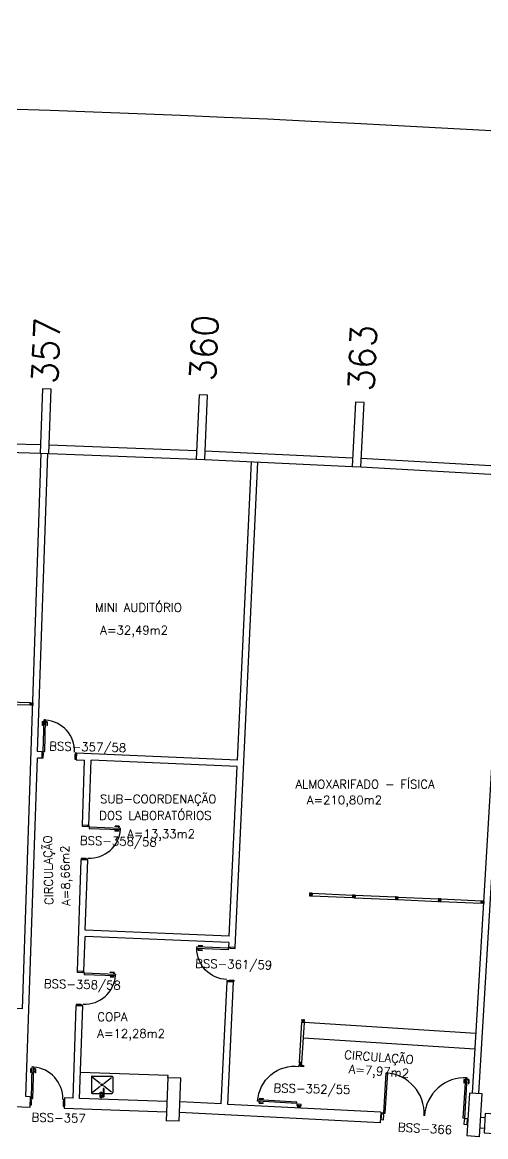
# Model space of a CAD drawing. Extents: x -152 to 150, y 325 to 437.
# Drawn here: x 14.47 to 25.26, y 411.19 to 437.11 of the extents above; entities that cross this region are included whole.
import ezdxf
from ezdxf.enums import TextEntityAlignment as Align

# ---------------------------------------------------------------- set-up
doc = ezdxf.new("R2010")
doc.units = 0
doc.header["$LTSCALE"] = 0.01
doc.header["$MEASUREMENT"] = 0
doc.header["$PDMODE"] = 98
doc.layers.get('0').update_dxf_attribs({"linetype": 'CONTINUOUS'})
doc.layers.get('DEFPOINTS').update_dxf_attribs({"linetype": 'CONTINUOUS'})
for name, color, linetype in [('ALV', 2, 'CONTINUOUS'), ('AREA', 2, 'CONTINUOUS'), ('BANC', 2, 'CONTINUOUS'), ('DIV', 2, 'CONTINUOUS'), ('ESQ', 1, 'CONTINUOUS'), ('ESTR', 3, 'CONTINUOUS'), ('NOPILAR1', 2, 'CONTINUOUS'), ('PEÇAS', 1, 'CONTINUOUS'), ('TEXTO', 2, 'CONTINUOUS'), ('TEXTO-CENTRO-CUSTO', 2, 'CONTINUOUS'), ('TEXTO-ENDEREÇO', 2, 'CONTINUOUS')]:
    doc.layers.add(name, color=color, linetype=linetype)
doc.styles.add('1', font='romans.shx')
doc.styles.add('NOPILAR', font='simplex.shx', dxfattribs={"height": 0.6})
doc.styles.add('UNB-100', font='simplex.shx', dxfattribs={"height": 3})
doc.styles.add('UNB-100-1', font='simplex.shx', dxfattribs={"height": 0.2})
doc.dimstyles.new('1-600', dxfattribs={"dimtxt": 1.1, "dimasz": 2.5, "dimexe": 2, "dimexo": 4, "dimgap": 0.2, "dimtad": 1, "dimdec": 0, "dimzin": 4, "dimdsep": 46, "dimlunit": 6, "dimtxsty": '1', "dimblk1": 'NONE', "dimblk2": 'NONE', "dimsah": 1, "dimcen": 0, "dimclrd": 2, "dimclre": 2, "dimclrt": 2, "dimadec": 0, "dimazin": 0, "dimtfac": 1, "dimtdec": 0, "dimtmove": 2, "dimatfit": 3, "dimldrblk": 'NONE', "dimfxl": 0, "dimtolj": 1, "dimtzin": 0, "dimarcsym": 0})

# ---------------------------------------------------------------- blocks, each defined once
blk = doc.blocks.new('PILAR-SSC')
blk.add_lwpolyline([(0, 0), (0, -1.5), (0.2, -1.5), (0.2, 0)], close=True)
blk = doc.blocks.new('DIV-SSC')
for p, q in [((-0.005, 0), (0.005, 0)), ((0, 0.005), (0, -0.005)), ((-0.03, -0.03), (-0.03, -0.97)), ((0.03, -0.03), (-0.03, -0.03)), ((-0.03, -0.03), (-0.009, -0.03)), ((-0.009, -0.03), (-0.027, -0.03)), ((-0.006, -0.02), (0.006, -0.02)), ((-0.006, -0.02), (-0.006, -0.03)), ((-0.005, -0.022), (0.005, -0.022)), ((-0.005, -0.022), (-0.005, -0.029)), ((0.005, -0.029), (-0.005, -0.029)), ((0.005, -0.03), (-0.005, -0.03)), ((0.005, -0.022), (0.005, -0.029)), ((0.006, -0.02), (0.006, -0.03)), ((0.03, -0.03), (0.03, -0.97)), ((0.03, -0.97), (-0.03, -0.97)), ((0.007, -0.999), (-0.007, -0.999)), ((-0.006, -0.98), (-0.006, -0.97)), ((-0.006, -0.98), (0.006, -0.98)), ((0.005, -0.97), (-0.005, -0.97)), ((0, -0.991), (0, -1.006)), ((0.006, -0.98), (0.006, -0.97))]:
    blk.add_line(p, q)
blk = doc.blocks.new('A$C73356FFD')
at = {"layer": 'DIV'}
for p, q in [((0.025, 0.03), (0.035, 0.03)), ((0.035, 0.03), (0.025, 0.03)), ((0.03, 0.025), (0.03, 0.035)), ((0.03, 0.035), (0.03, 0.025))]:
    blk.add_line(p, q, dxfattribs=at)
blk.add_lwpolyline([(0.009, 0.036), (0, 0.036), (0, 0.06), (0.022, 0.06), (0.022, 0.05), (0.038, 0.05), (0.038, 0.06), (0.06, 0.06), (0.06, 0.036), (0.05, 0.036), (0.05, 0.024), (0.06, 0.024), (0.06, 0), (0.038, 0), (0.038, 0.01), (0.022, 0.01), (0.022, 0), (0, 0), (0, 0.024), (0.009, 0.024)], close=True, dxfattribs=at)
blk = doc.blocks.new('A$C3286491A')
at = {"linetype": 'Continuous'}
blk.add_blockref('A$C73356FFD', (0, 0), dxfattribs=at)
blk = doc.blocks.new('PTDP-SSC')
at = {"color": 2}
for p, q in [((0.055, 1.015), (0.09, 1.015)), ((0.055, 0.075), (0.055, 1.015)), ((0.09, 0.075), (0.09, 1.015)), ((1.91, 0.075), (1.91, 1.015)), ((1.945, 1.015), (1.91, 1.015)), ((1.945, 0.075), (1.945, 1.015)), ((0.05, 0.075), (0, 0.075)), ((0, 0.075), (0, -0.075)), ((0.05, 0.04), (0.05, 0.075)), ((0.06, 0.04), (0.05, 0.04)), ((0.055, 0.075), (0.09, 0.075)), ((0.06, -0.075), (0.06, 0.04)), ((1.945, 0.075), (1.91, 0.075)), ((1.94, -0.075), (1.94, 0.04)), ((1.94, 0.04), (1.95, 0.04)), ((1.95, 0.04), (1.95, 0.075)), ((1.95, 0.075), (2, 0.075)), ((2, 0.075), (2, -0.075)), ((0, -0.075), (0.06, -0.075)), ((2, -0.075), (1.94, -0.075))]:
    blk.add_line(p, q, dxfattribs=at)
at = {"color": 1}
for centre, start, end in [((0.055, 0.075), 0, 90), ((1.945, 0.075), 90, 180)]:
    blk.add_arc(centre, 0.94, start, end, dxfattribs=at)
blk = doc.blocks.new('*D68')
at = {"layer": 'DEFPOINTS', "color": 0}
for p in [(-16.911, 434.96), (25.872, 428.073), (25.783, 426.576), (-100.778, 416.69), (-100.424, 415.233)]:
    blk.add_point(p, dxfattribs=at)
at = {"layer": 'TEXTO-CENTRO-CUSTO', "color": 2, "lineweight": -2}
for p, q in [((26.11, 432.066), (26.377, 436.527)), ((-101.723, 420.577), (-102.785, 424.95))]:
    blk.add_line(p, q, dxfattribs=at)
blk.add_arc((0.36, 0.497), 434.806, 86.58537, 103.65854, dxfattribs=at)
at = {"layer": 'TEXTO-CENTRO-CUSTO', "color": 2, "insert": (-38.525, 434.313), "char_height": 1.1, "attachment_point": 5, "rotation": 5.122, "style": '1'}
blk.add_mtext('\\A1;Física', dxfattribs=at)
blk = doc.blocks.new('_NONE')
at = {"color": 0, "linetype": 'ByBlock'}
blk.add_circle((0, 0), 0.25, dxfattribs=at)
blk = doc.blocks.new('A$C0AA36080')
at = {"linetype": 'Continuous'}
blk.add_blockref('A$C73356FFD', (0, 0), dxfattribs=at)
blk = doc.blocks.new('PDV2D-SSC')
for p, q in [((-0.148, 0.925), (-0.108, 0.925)), ((-0.148, 0.925), (-0.148, 0.835)), ((-0.138, 0.835), (-0.148, 0.835)), ((-0.138, 0.915), (-0.108, 0.915)), ((-0.138, 0.915), (-0.138, 0.835)), ((-0.106, 0.965), (-0.076, 0.965)), ((-0.106, 0.05), (-0.106, 0.965)), ((-0.076, 0.05), (-0.076, 0.965)), ((-0.034, 0.925), (-0.074, 0.925)), ((-0.044, 0.915), (-0.074, 0.915)), ((-0.044, 0.915), (-0.044, 0.835)), ((-0.044, 0.835), (-0.034, 0.835)), ((-0.034, 0.925), (-0.034, 0.835)), ((-0.95, 0.05), (-0.97, 0.05)), ((-0.97, 0.05), (-0.97, 0.035)), ((-0.97, 0.035), (-0.97, -0.035)), ((-0.95, 0.02), (-0.95, 0.05)), ((-0.95, 0.02), (-0.94, 0.02)), ((-0.94, -0.05), (-0.94, 0.02)), ((-0.076, 0.05), (-0.106, 0.05)), ((-0.051, 0.02), (-0.061, 0.02)), ((-0.061, -0.05), (-0.061, 0.02)), ((-0.051, 0.05), (-0.031, 0.05)), ((-0.051, 0.02), (-0.051, 0.05)), ((-0.031, 0.05), (-0.031, -0.05)), ((-0.97, -0.035), (-0.97, -0.05)), ((-0.97, -0.05), (-0.94, -0.05)), ((-0.031, -0.05), (-0.061, -0.05))]:
    blk.add_line(p, q)
at = {"color": 1}
blk.add_arc((-0.076, 0.1), 0.865, 90, 183.3214, dxfattribs=at)
blk = doc.blocks.new('DIVMT-SSC')
for p, q in [((0, 0.005), (0, -0.005)), ((0, -0.005), (0, 0.005)), ((-0.03, -0.03), (-0.03, -0.97)), ((0.006, -0.03), (-0.006, -0.03)), ((-0.005, 0), (0.005, 0)), ((0.005, 0), (-0.005, 0)), ((0.006, -0.02), (0.006, -0.03)), ((0.03, -0.03), (0.03, -0.97)), ((0.03, -0.97), (-0.03, -0.97)), ((-0.006, -0.98), (-0.006, -0.97)), ((-0.006, -0.98), (0.006, -0.98)), ((0.006, -1.001), (-0.006, -1.001)), ((0.005, -0.97), (-0.005, -0.97)), ((0, -0.994), (0, -1.007)), ((0, -1.02), (0, -1.021)), ((0.006, -0.98), (0.006, -0.97))]:
    blk.add_line(p, q)
blk.add_lwpolyline([(0.006, -0.02), (-0.006, -0.02), (0.006, -0.02), (0.006, -0.03), (0.03, -0.03), (0.03, -0.008), (0.02, -0.008), (0.02, 0.008), (0.03, 0.008), (0.03, 0.03), (0.006, 0.03), (0.006, 0.02), (-0.006, 0.02), (-0.006, 0.03), (-0.03, 0.03), (-0.03, 0.008), (-0.02, 0.008), (-0.02, -0.008), (-0.03, -0.008), (-0.03, -0.03), (-0.006, -0.03), (-0.006, -0.02), (-0.006, -0.03)])
blk = doc.blocks.new('INOXA1-P')
for p, q in [((0.043, 0.008), (0.043, -0.022)), ((0.062, 0.04), (0.071, 0.04)), ((0.131, 0.048), (0.076, 0.043)), ((0.131, -0.002), (0.076, 0.003)), ((0.12, 0.23), (0.12, 0.047)), ((0.22, 0.25), (0.14, 0.25)), ((0.15, 0.22), (0.287, 0.043)), ((0.5, 0.25), (0.22, 0.25)), ((0.353, 0.043), (0.49, 0.22)), ((0.52, 0.23), (0.52, -0.23)), ((0.22, -0.027), (0.054, -0.027)), ((0.22, -0.037), (0.054, -0.037)), ((0.063, -0.003), (0.063, -0.021)), ((0.12, -0.001), (0.12, -0.027)), ((0.12, -0.037), (0.12, -0.23)), ((0.22, -0.25), (0.14, -0.25)), ((0.15, -0.22), (0.287, -0.043)), ((0.231, -0.027), (0.22, -0.027)), ((0.231, -0.037), (0.22, -0.037)), ((0.5, -0.25), (0.22, -0.25)), ((0.353, -0.043), (0.49, -0.22))]:
    blk.add_line(p, q)
blk.add_lwpolyline([(0.076, 0.003), (0.072, 0.004), (0.069, 0.009), (0.067, 0.015), (0.066, 0.023), (0.067, 0.031), (0.069, 0.037), (0.072, 0.042), (0.076, 0.043)])
blk.add_lwpolyline([(0.131, 0.048), (0.137, 0.046), (0.143, 0.041), (0.147, 0.033), (0.148, 0.023), (0.147, 0.013), (0.143, 0.006), (0.137, 0), (0.131, -0.002), (0.125, 0), (0.119, 0.006), (0.115, 0.013), (0.114, 0.023), (0.115, 0.033), (0.119, 0.041), (0.125, 0.046)], close=True)
for radius in [0.0266, 0.0163]:
    blk.add_circle((0.32, 0), radius)
for centre, radius, start, end in [((0.054, 0.023), 0.0349, 36.1705, 252.2568), ((0.054, 0.023), 0.0189, 62.7367, 235.7375), ((0.073, -0.003), 0.01, 102.8285, 180), ((0.054, 0.023), 0.0349, 285.5373, 323.9987), ((0.14, 0.23), 0.02, 90, 180), ((0.5, 0.23), 0.02, 360, 90), ((0.054, -0.032), 0.0145, 20.161, 339.839), ((0.054, -0.032), 0.005, 90.0037, 269.9963), ((0.14, -0.23), 0.02, 180, 270), ((0.231, -0.032), 0.00738, 222.6559, 137.3441), ((0.231, -0.032), 0.005, 269.9935, 90.0065), ((0.5, -0.23), 0.02, 270, 360)]:
    blk.add_arc(centre, radius, start, end)
blk = doc.blocks.new('PE80-SSC')
at = {"color": 2}
for p, q in [((0.075, 0), (-0.075, 0)), ((-0.075, -0.03), (-0.075, 0)), ((0.075, 0), (0.075, -0.02)), ((0.777, 0.01), (0.687, 0.01)), ((0.687, 0), (0.687, 0.01)), ((0.777, 0.01), (0.777, -0.03)), ((0.04, -0.03), (-0.075, -0.03)), ((0.075, -0.02), (0.04, -0.02)), ((0.04, -0.03), (0.04, -0.02)), ((0.085, -0.03), (0.817, -0.03)), ((0.085, -0.03), (0.085, -0.065)), ((0.085, -0.065), (0.817, -0.065)), ((0.767, 0), (0.687, 0)), ((0.767, -0.095), (0.687, -0.095)), ((0.687, -0.095), (0.687, -0.105)), ((0.777, -0.105), (0.687, -0.105)), ((0.767, 0), (0.767, -0.03)), ((0.767, -0.095), (0.767, -0.065)), ((0.777, -0.105), (0.777, -0.065)), ((0.817, -0.065), (0.817, -0.03)), ((0.04, -0.771), (-0.075, -0.771)), ((-0.075, -0.771), (-0.075, -0.801)), ((0.04, -0.771), (0.04, -0.781)), ((0.075, -0.801), (-0.075, -0.801)), ((0.075, -0.802), (-0.075, -0.802)), ((0.075, -0.781), (0.04, -0.781)), ((0.075, -0.801), (0.075, -0.781))]:
    blk.add_line(p, q, dxfattribs=at)
at = {"color": 1}
blk.add_arc((0.085, -0.03), 0.731, 270, 357.3429, dxfattribs=at)
blk = doc.blocks.new('MTT-SSC')
for p, q in [((-0.006, 0.03), (-0.03, 0.03)), ((-0.03, 0.008), (-0.03, 0.03)), ((-0.03, 0.008), (-0.02, 0.008)), ((-0.02, -0.008), (-0.02, 0.008)), ((-0.006, 0.0205), (-0.006, 0.03)), ((0.006, 0.0205), (-0.006, 0.0205)), ((0.0051, 0), (-0.0051, 0)), ((-0.0051, 0), (0.0051, 0)), ((0, -0.0051), (0, 0.0051)), ((0, 0.0051), (0, -0.0051)), ((0.006, 0.0205), (0.006, 0.03)), ((0.006, 0.03), (0.03, 0.03)), ((0.02, -0.008), (0.02, 0.008)), ((0.03, 0.008), (0.02, 0.008)), ((0.03, 0.008), (0.03, 0.03)), ((-0.03, -0.008), (-0.02, -0.008)), ((-0.03, -0.008), (-0.03, -0.03)), ((-0.03, -0.03), (-0.006, -0.03)), ((-0.03, -0.03), (-0.009, -0.03)), ((-0.009, -0.03), (-0.027, -0.03)), ((-0.006, -0.0205), (-0.006, -0.03)), ((-0.006, -0.0205), (-0.006, -0.03)), ((0.006, -0.0205), (-0.006, -0.0205)), ((-0.006, -0.0205), (0.006, -0.0205)), ((0.006, -0.0205), (0.006, -0.03)), ((0.006, -0.0205), (0.006, -0.03)), ((0.03, -0.03), (0.006, -0.03)), ((0.03, -0.008), (0.02, -0.008)), ((0.03, -0.008), (0.03, -0.03))]:
    blk.add_line(p, q)

msp = doc.modelspace()

# ---------------------------------------------------------------- linework, layer by layer
at = {"layer": 'ALV'}
for p, q in [((11.465, 427.386), (14.898, 427.284)), ((15.099, 427.277), (18.531, 427.145)), ((11.459, 427.186), (14.892, 427.084)), ((14.478, 414.158), (14.918, 427.083)), ((14.832, 420.144), (15.068, 427.078)), ((15.092, 427.077), (18.523, 426.945)), ((18.723, 426.937), (22.153, 426.776)), ((18.732, 427.137), (22.162, 426.976)), ((22.364, 426.966), (25.792, 426.776)), ((19.426, 415.595), (19.955, 426.879)), ((19.48, 419.946), (19.805, 426.886)), ((22.352, 426.766), (25.781, 426.576)), ((24.95, 412.198), (25.808, 426.574)), ((14.559, 412.121), (14.827, 419.994)), ((14.927, 419.99), (14.827, 419.994)), ((14.931, 420.14), (14.832, 420.143)), ((15.732, 420.106), (15.726, 419.956)), ((15.726, 419.956), (15.926, 419.946)), ((19.48, 419.946), (15.732, 420.106)), ((15.874, 418.429), (15.926, 419.946)), ((16.024, 418.424), (16.076, 419.941)), ((19.473, 419.796), (16.076, 419.941)), ((25.1, 412.189), (25.57, 420.077)), ((19.288, 415.851), (19.473, 419.796)), ((15.759, 415.033), (15.847, 417.629)), ((15.941, 415.993), (15.997, 417.623)), ((15.909, 415.028), (15.936, 415.843)), ((15.909, 415.028), (15.936, 415.843)), ((19.281, 415.701), (15.936, 415.843)), ((19.288, 415.851), (15.941, 415.993)), ((19.281, 415.701), (19.277, 415.601)), ((19.105, 411.947), (19.239, 414.8)), ((19.255, 411.939), (19.389, 414.794)), ((14.478, 414.158), (9.594, 414.241)), ((15.658, 412.083), (15.731, 414.232)), ((15.808, 412.078), (15.881, 414.227)), ((17.866, 412.608), (15.828, 412.678)), ((14.65, 411.867), (11.127, 411.987)), ((14.659, 412.117), (14.559, 412.121)), ((14.659, 412.117), (14.65, 411.867)), ((15.456, 412.09), (15.448, 411.84)), ((15.658, 412.083), (15.456, 412.09)), ((17.837, 412.009), (15.808, 412.078)), ((19.105, 411.947), (18.145, 411.996)), ((22.816, 411.757), (19.255, 411.939)), ((17.829, 411.759), (15.448, 411.84)), ((22.804, 411.507), (18.132, 411.746)), ((22.816, 411.757), (22.804, 411.507)), ((25.229, 411.379), (25.131, 411.386)), ((25.244, 411.629), (25.148, 411.635))]:
    msp.add_line(p, q, dxfattribs=at)
msp.add_lwpolyline([(25.822, 411.238), (25.849, 411.688), (25.25, 411.728), (25.223, 411.279), (25.822, 411.238)], close=True, dxfattribs=at)
at = {"layer": 'BANC'}
msp.add_line((17.864, 412.558), (17.866, 412.608), dxfattribs=at)
at = {"layer": 'DIV', "color": 1}
for p, q in [((25.031, 413.589), (21.038, 413.846)), ((25.009, 413.219), (21.016, 413.476))]:
    msp.add_line(p, q, dxfattribs=at)
at = {"layer": 'ESQ'}
for p, q in [((24.752, 412.52), (24.748, 412.43)), ((24.758, 412.429), (24.748, 412.43)), ((24.752, 412.52), (24.792, 412.518)), ((24.761, 412.509), (24.758, 412.429)), ((24.761, 412.509), (24.791, 412.508)), ((24.856, 412.505), (24.826, 412.507)), ((24.867, 412.515), (24.827, 412.517)), ((24.856, 412.505), (24.853, 412.426)), ((24.853, 412.426), (24.863, 412.425)), ((24.867, 412.515), (24.863, 412.425))]:
    msp.add_line(p, q, dxfattribs=at)
at = {"layer": 'ESTR'}
for p, q in [((17.864, 412.558), (17.822, 411.559)), ((18.164, 412.545), (17.864, 412.558)), ((18.122, 411.546), (18.164, 412.545)), ((24.878, 412.202), (24.818, 411.204)), ((25.177, 412.184), (24.878, 412.202)), ((25.118, 411.186), (25.177, 412.184)), ((18.122, 411.546), (17.822, 411.559)), ((25.118, 411.186), (24.819, 411.204))]:
    msp.add_line(p, q, dxfattribs=at)

# ---------------------------------------------------------------- block references
at = {"layer": 'DIV'}
for name, p, rotation in [('DIV-SSC', (14.689, 421.251), 268.7808784429338), ('A$C3286491A', (14.719, 421.22), 88.78087844260129), ('DIVMT-SSC', (21.19, 416.82), 87.48573499217582), ('DIVMT-SSC', (22.189, 416.776), 87.48573499217582), ('DIVMT-SSC', (23.188, 416.732), 87.48573499217582), ('DIVMT-SSC', (24.187, 416.688), 87.48573499217582), ('A$C0AA36080', (25.153, 416.616), 356.5857349920092), ('DIVMT-SSC', (20.951, 412.88), 176.585734987015), ('MTT-SSC', (21.011, 413.878), 176.5857349920084), ('A$C0AA36080', (20.884, 411.856), 357.0731707317136)]:
    msp.add_blockref(name, p, dxfattribs=dict(at, rotation=rotation))
at = {"layer": 'DIV', "xscale": -1, "rotation": 86.58573501062796}
msp.add_blockref('PDV2D-SSC', (20.911, 411.88), dxfattribs=at)
at = {"layer": 'ESQ'}
for name, p, rotation in [('PE80-SSC', (14.929, 420.065), 88.36479625424205), ('PE80-SSC', (15.949, 418.427), 357.7335029980844), ('PE80-SSC', (15.834, 415.03), 357.7335029980844), ('PE80-SSC', (14.654, 411.992), 88.36479625424205), ('PTDP-SSC', (22.826, 411.661), 356.4940753408097)]:
    msp.add_blockref(name, p, dxfattribs=dict(at, rotation=rotation))
at = {"layer": 'ESQ', "xscale": -1, "rotation": 357.7335029980853}
msp.add_blockref('PE80-SSC', (19.352, 415.598), dxfattribs=at)
at = {"layer": 'ESTR'}
for p, rotation in [((14.944, 428.583), 358.0487804878048), ((18.588, 428.444), 357.5609756097574), ((22.231, 428.274), 357.0731707317075)]:
    msp.add_blockref('PILAR-SSC', p, dxfattribs=dict(at, rotation=rotation))
at = {"layer": 'PEÇAS', "rotation": 90}
msp.add_blockref('INOXA1-P', (16.332, 412.073), dxfattribs=at)

# ---------------------------------------------------------------- texts
at = {"layer": 'AREA', "style": 'UNB-100'}
for s, p in [('A=32,49m2', (16.29, 422.868)), ('A=210,80m2', (21.098, 418.918)), ('A=13,33m2', (16.917, 418.131)), ('A=12,28m2', (16.22, 413.487))]:
    msp.add_text(s, height=0.2, dxfattribs=at).set_placement(p)
for s, rotation, p in [('A=8,66m2', 91.2265, (15.593, 416.557)), ('A=7,97m2', 355.8676, (22.067, 412.662))]:
    msp.add_text(s, height=0.2, rotation=rotation, dxfattribs=at).set_placement(p)
at = {"layer": 'NOPILAR1', "style": 'NOPILAR'}
for s, p in [('357', (15.294, 428.688)), ('360', (18.97, 428.751)), ('363', (22.658, 428.517))]:
    msp.add_text(s, height=0.6, rotation=87.5533, dxfattribs=at).set_placement(p)
at = {"layer": 'TEXTO', "style": 'UNB-100'}
for s, p in [('MINI AUDITÓRIO', (16.165, 423.395)), ('ALMOXARIFADO - FÍSICA', (20.831, 419.285)), ('SUB-COORDENAÇÃO', (16.284, 418.941)), ('DOS LABORATÓRIOS', (16.264, 418.558)), ('COPA', (16.222, 413.874))]:
    msp.add_text(s, height=0.2, dxfattribs=at).set_placement(p)
for rotation, p in [(91.2265, (15.198, 416.577)), (355.8676, (21.96, 412.994))]:
    msp.add_text('CIRCULAÇÃO', height=0.2, rotation=rotation, dxfattribs=at).set_placement(p)
at = {"layer": 'TEXTO-ENDEREÇO', "style": 'UNB-100-1'}
for s, rotation, p in [('BSS-357/58', 358.6935, (15.995, 420.153)), ('BSS-358/58', 358.6935, (16.708, 417.958)), ('BSS-361/59', 358.6935, (19.392, 415.097)), ('BSS-358/58', 358.6935, (15.87, 414.627)), ('BSS-352/55', 358.6935, (21.213, 412.2)), ('BSS-357', 358.6935, (15.319, 411.525)), ('BSS-366', 357.0017, (23.841, 411.276))]:
    msp.add_text(s, height=0.2, rotation=rotation, dxfattribs=at).set_placement(p, align=Align.CENTER)

# ---------------------------------------------------------------- dimensions: what is measured, and where the dimension line sits
at = {"layer": 'TEXTO-CENTRO-CUSTO'}
dim = msp.add_angular_dim_2l(base=(-16.911, 434.96), line1=((-100.778, 416.69), (-100.424, 415.233)), line2=((25.872, 428.073), (25.783, 426.576)), text='Física', dimstyle='1-600', override={"dimazin": 1}, dxfattribs=at)
dim.commit()
dim.dimension.update_dxf_attribs({"geometry": '*D68', "text_midpoint": (-38.525, 434.313)})

doc.saveas('drawing.dxf')
